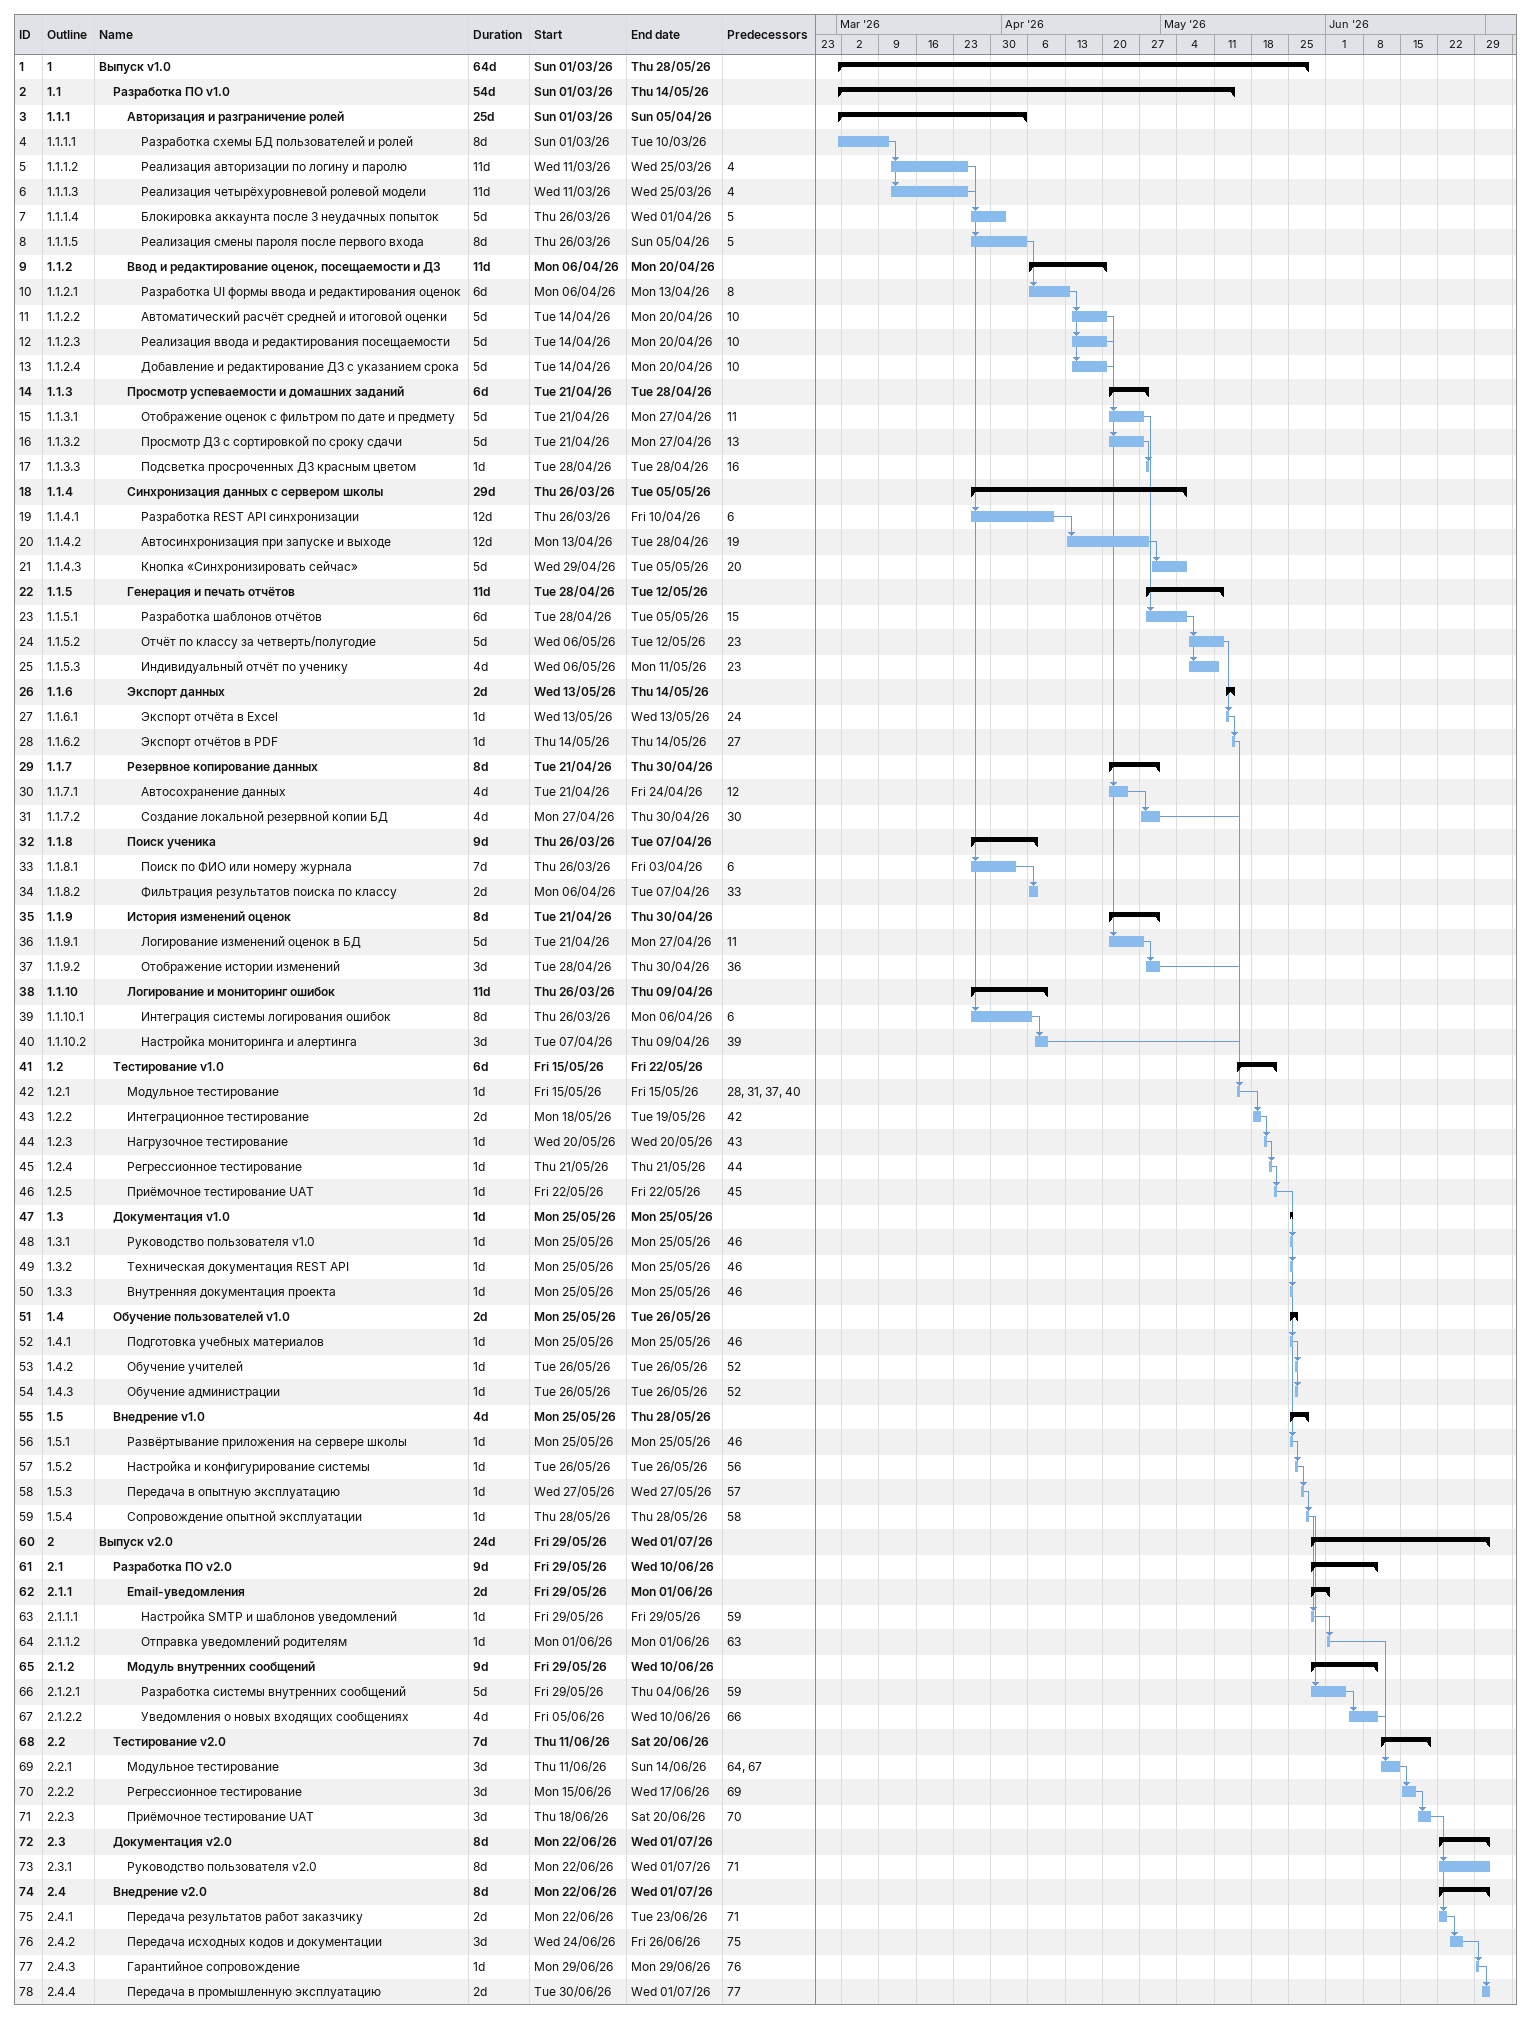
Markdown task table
| ID | WBS | Task | Duration | Start | Finish | Predecessors |
|---|---|---|---|---|---|---|
| 1 | 1 | **Выпуск v1.0** | 64d | 2026-03-01 | 2026-05-28 |  |
| 2 | 1.1 | **Разработка ПО v1.0** | 54d | 2026-03-01 | 2026-05-14 |  |
| 3 | 1.1.1 | **Авторизация и разграничение ролей** | 25d | 2026-03-01 | 2026-04-05 |  |
| 4 | 1.1.1.1 | Разработка схемы БД пользователей и ролей | 8d | 2026-03-01 | 2026-03-10 |  |
| 5 | 1.1.1.2 | Реализация авторизации по логину и паролю | 11d | 2026-03-11 | 2026-03-25 | 4 |
| 6 | 1.1.1.3 | Реализация четырёхуровневой ролевой модели | 11d | 2026-03-11 | 2026-03-25 | 4 |
| 7 | 1.1.1.4 | Блокировка аккаунта после 3 неудачных попыток | 5d | 2026-03-26 | 2026-04-01 | 5 |
| 8 | 1.1.1.5 | Реализация смены пароля после первого входа | 8d | 2026-03-26 | 2026-04-05 | 5 |
| 9 | 1.1.2 | **Ввод и редактирование оценок, посещаемости и ДЗ** | 11d | 2026-04-06 | 2026-04-20 |  |
| 10 | 1.1.2.1 | Разработка UI формы ввода и редактирования оценок | 6d | 2026-04-06 | 2026-04-13 | 8 |
| 11 | 1.1.2.2 | Автоматический расчёт средней и итоговой оценки | 5d | 2026-04-14 | 2026-04-20 | 10 |
| 12 | 1.1.2.3 | Реализация ввода и редактирования посещаемости | 5d | 2026-04-14 | 2026-04-20 | 10 |
| 13 | 1.1.2.4 | Добавление и редактирование ДЗ с указанием срока | 5d | 2026-04-14 | 2026-04-20 | 10 |
| 14 | 1.1.3 | **Просмотр успеваемости и домашних заданий** | 6d | 2026-04-21 | 2026-04-28 |  |
| 15 | 1.1.3.1 | Отображение оценок с фильтром по дате и предмету | 5d | 2026-04-21 | 2026-04-27 | 11 |
| 16 | 1.1.3.2 | Просмотр ДЗ с сортировкой по сроку сдачи | 5d | 2026-04-21 | 2026-04-27 | 13 |
| 17 | 1.1.3.3 | Подсветка просроченных ДЗ красным цветом | 1d | 2026-04-28 | 2026-04-28 | 16 |
| 18 | 1.1.4 | **Синхронизация данных с сервером школы** | 29d | 2026-03-26 | 2026-05-05 |  |
| 19 | 1.1.4.1 | Разработка REST API синхронизации | 12d | 2026-03-26 | 2026-04-10 | 6 |
| 20 | 1.1.4.2 | Автосинхронизация при запуске и выходе | 12d | 2026-04-13 | 2026-04-28 | 19 |
| 21 | 1.1.4.3 | Кнопка «Синхронизировать сейчас» | 5d | 2026-04-29 | 2026-05-05 | 20 |
| 22 | 1.1.5 | **Генерация и печать отчётов** | 11d | 2026-04-28 | 2026-05-12 |  |
| 23 | 1.1.5.1 | Разработка шаблонов отчётов | 6d | 2026-04-28 | 2026-05-05 | 15 |
| 24 | 1.1.5.2 | Отчёт по классу за четверть/полугодие | 5d | 2026-05-06 | 2026-05-12 | 23 |
| 25 | 1.1.5.3 | Индивидуальный отчёт по ученику | 4d | 2026-05-06 | 2026-05-11 | 23 |
| 26 | 1.1.6 | **Экспорт данных** | 2d | 2026-05-13 | 2026-05-14 |  |
| 27 | 1.1.6.1 | Экспорт отчёта в Excel | 1d | 2026-05-13 | 2026-05-13 | 24 |
| 28 | 1.1.6.2 | Экспорт отчётов в PDF | 1d | 2026-05-14 | 2026-05-14 | 27 |
| 29 | 1.1.7 | **Резервное копирование данных** | 8d | 2026-04-21 | 2026-04-30 |  |
| 30 | 1.1.7.1 | Автосохранение данных | 4d | 2026-04-21 | 2026-04-24 | 12 |
| 31 | 1.1.7.2 | Создание локальной резервной копии БД | 4d | 2026-04-27 | 2026-04-30 | 30 |
| 32 | 1.1.8 | **Поиск ученика** | 9d | 2026-03-26 | 2026-04-07 |  |
| 33 | 1.1.8.1 | Поиск по ФИО или номеру журнала | 7d | 2026-03-26 | 2026-04-03 | 6 |
| 34 | 1.1.8.2 | Фильтрация результатов поиска по классу | 2d | 2026-04-06 | 2026-04-07 | 33 |
| 35 | 1.1.9 | **История изменений оценок** | 8d | 2026-04-21 | 2026-04-30 |  |
| 36 | 1.1.9.1 | Логирование изменений оценок в БД | 5d | 2026-04-21 | 2026-04-27 | 11 |
| 37 | 1.1.9.2 | Отображение истории изменений | 3d | 2026-04-28 | 2026-04-30 | 36 |
| 38 | 1.1.10 | **Логирование и мониторинг ошибок** | 11d | 2026-03-26 | 2026-04-09 |  |
| 39 | 1.1.10.1 | Интеграция системы логирования ошибок | 8d | 2026-03-26 | 2026-04-06 | 6 |
| 40 | 1.1.10.2 | Настройка мониторинга и алертинга | 3d | 2026-04-07 | 2026-04-09 | 39 |
| 41 | 1.2 | **Тестирование v1.0** | 6d | 2026-05-15 | 2026-05-22 |  |
| 42 | 1.2.1 | Модульное тестирование | 1d | 2026-05-15 | 2026-05-15 | 28, 31, 37, 40 |
| 43 | 1.2.2 | Интеграционное тестирование | 2d | 2026-05-18 | 2026-05-19 | 42 |
| 44 | 1.2.3 | Нагрузочное тестирование | 1d | 2026-05-20 | 2026-05-20 | 43 |
| 45 | 1.2.4 | Регрессионное тестирование | 1d | 2026-05-21 | 2026-05-21 | 44 |
| 46 | 1.2.5 | Приёмочное тестирование UAT | 1d | 2026-05-22 | 2026-05-22 | 45 |
| 47 | 1.3 | **Документация v1.0** | 1d | 2026-05-25 | 2026-05-25 |  |
| 48 | 1.3.1 | Руководство пользователя v1.0 | 1d | 2026-05-25 | 2026-05-25 | 46 |
| 49 | 1.3.2 | Техническая документация REST API | 1d | 2026-05-25 | 2026-05-25 | 46 |
| 50 | 1.3.3 | Внутренняя документация проекта | 1d | 2026-05-25 | 2026-05-25 | 46 |
| 51 | 1.4 | **Обучение пользователей v1.0** | 2d | 2026-05-25 | 2026-05-26 |  |
| 52 | 1.4.1 | Подготовка учебных материалов | 1d | 2026-05-25 | 2026-05-25 | 46 |
| 53 | 1.4.2 | Обучение учителей | 1d | 2026-05-26 | 2026-05-26 | 52 |
| 54 | 1.4.3 | Обучение администрации | 1d | 2026-05-26 | 2026-05-26 | 52 |
| 55 | 1.5 | **Внедрение v1.0** | 4d | 2026-05-25 | 2026-05-28 |  |
| 56 | 1.5.1 | Развёртывание приложения на сервере школы | 1d | 2026-05-25 | 2026-05-25 | 46 |
| 57 | 1.5.2 | Настройка и конфигурирование системы | 1d | 2026-05-26 | 2026-05-26 | 56 |
| 58 | 1.5.3 | Передача в опытную эксплуатацию | 1d | 2026-05-27 | 2026-05-27 | 57 |
| 59 | 1.5.4 | Сопровождение опытной эксплуатации | 1d | 2026-05-28 | 2026-05-28 | 58 |
| 60 | 2 | **Выпуск v2.0** | 24d | 2026-05-29 | 2026-07-01 |  |
| 61 | 2.1 | **Разработка ПО v2.0** | 9d | 2026-05-29 | 2026-06-10 |  |
| 62 | 2.1.1 | **Email-уведомления** | 2d | 2026-05-29 | 2026-06-01 |  |
| 63 | 2.1.1.1 | Настройка SMTP и шаблонов уведомлений | 1d | 2026-05-29 | 2026-05-29 | 59 |
| 64 | 2.1.1.2 | Отправка уведомлений родителям | 1d | 2026-06-01 | 2026-06-01 | 63 |
| 65 | 2.1.2 | **Модуль внутренних сообщений** | 9d | 2026-05-29 | 2026-06-10 |  |
| 66 | 2.1.2.1 | Разработка системы внутренних сообщений | 5d | 2026-05-29 | 2026-06-04 | 59 |
| 67 | 2.1.2.2 | Уведомления о новых входящих сообщениях | 4d | 2026-06-05 | 2026-06-10 | 66 |
| 68 | 2.2 | **Тестирование v2.0** | 7d | 2026-06-11 | 2026-06-20 |  |
| 69 | 2.2.1 | Модульное тестирование | 3d | 2026-06-11 | 2026-06-14 | 64, 67 |
| 70 | 2.2.2 | Регрессионное тестирование | 3d | 2026-06-15 | 2026-06-17 | 69 |
| 71 | 2.2.3 | Приёмочное тестирование UAT | 3d | 2026-06-18 | 2026-06-20 | 70 |
| 72 | 2.3 | **Документация v2.0** | 8d | 2026-06-22 | 2026-07-01 |  |
| 73 | 2.3.1 | Руководство пользователя v2.0 | 8d | 2026-06-22 | 2026-07-01 | 71 |
| 74 | 2.4 | **Внедрение v2.0** | 8d | 2026-06-22 | 2026-07-01 |  |
| 75 | 2.4.1 | Передача результатов работ заказчику | 2d | 2026-06-22 | 2026-06-23 | 71 |
| 76 | 2.4.2 | Передача исходных кодов и документации | 3d | 2026-06-24 | 2026-06-26 | 75 |
| 77 | 2.4.3 | Гарантийное сопровождение | 1d | 2026-06-29 | 2026-06-29 | 76 |
| 78 | 2.4.4 | Передача в промышленную эксплуатацию | 2d | 2026-06-30 | 2026-07-01 | 77 |
